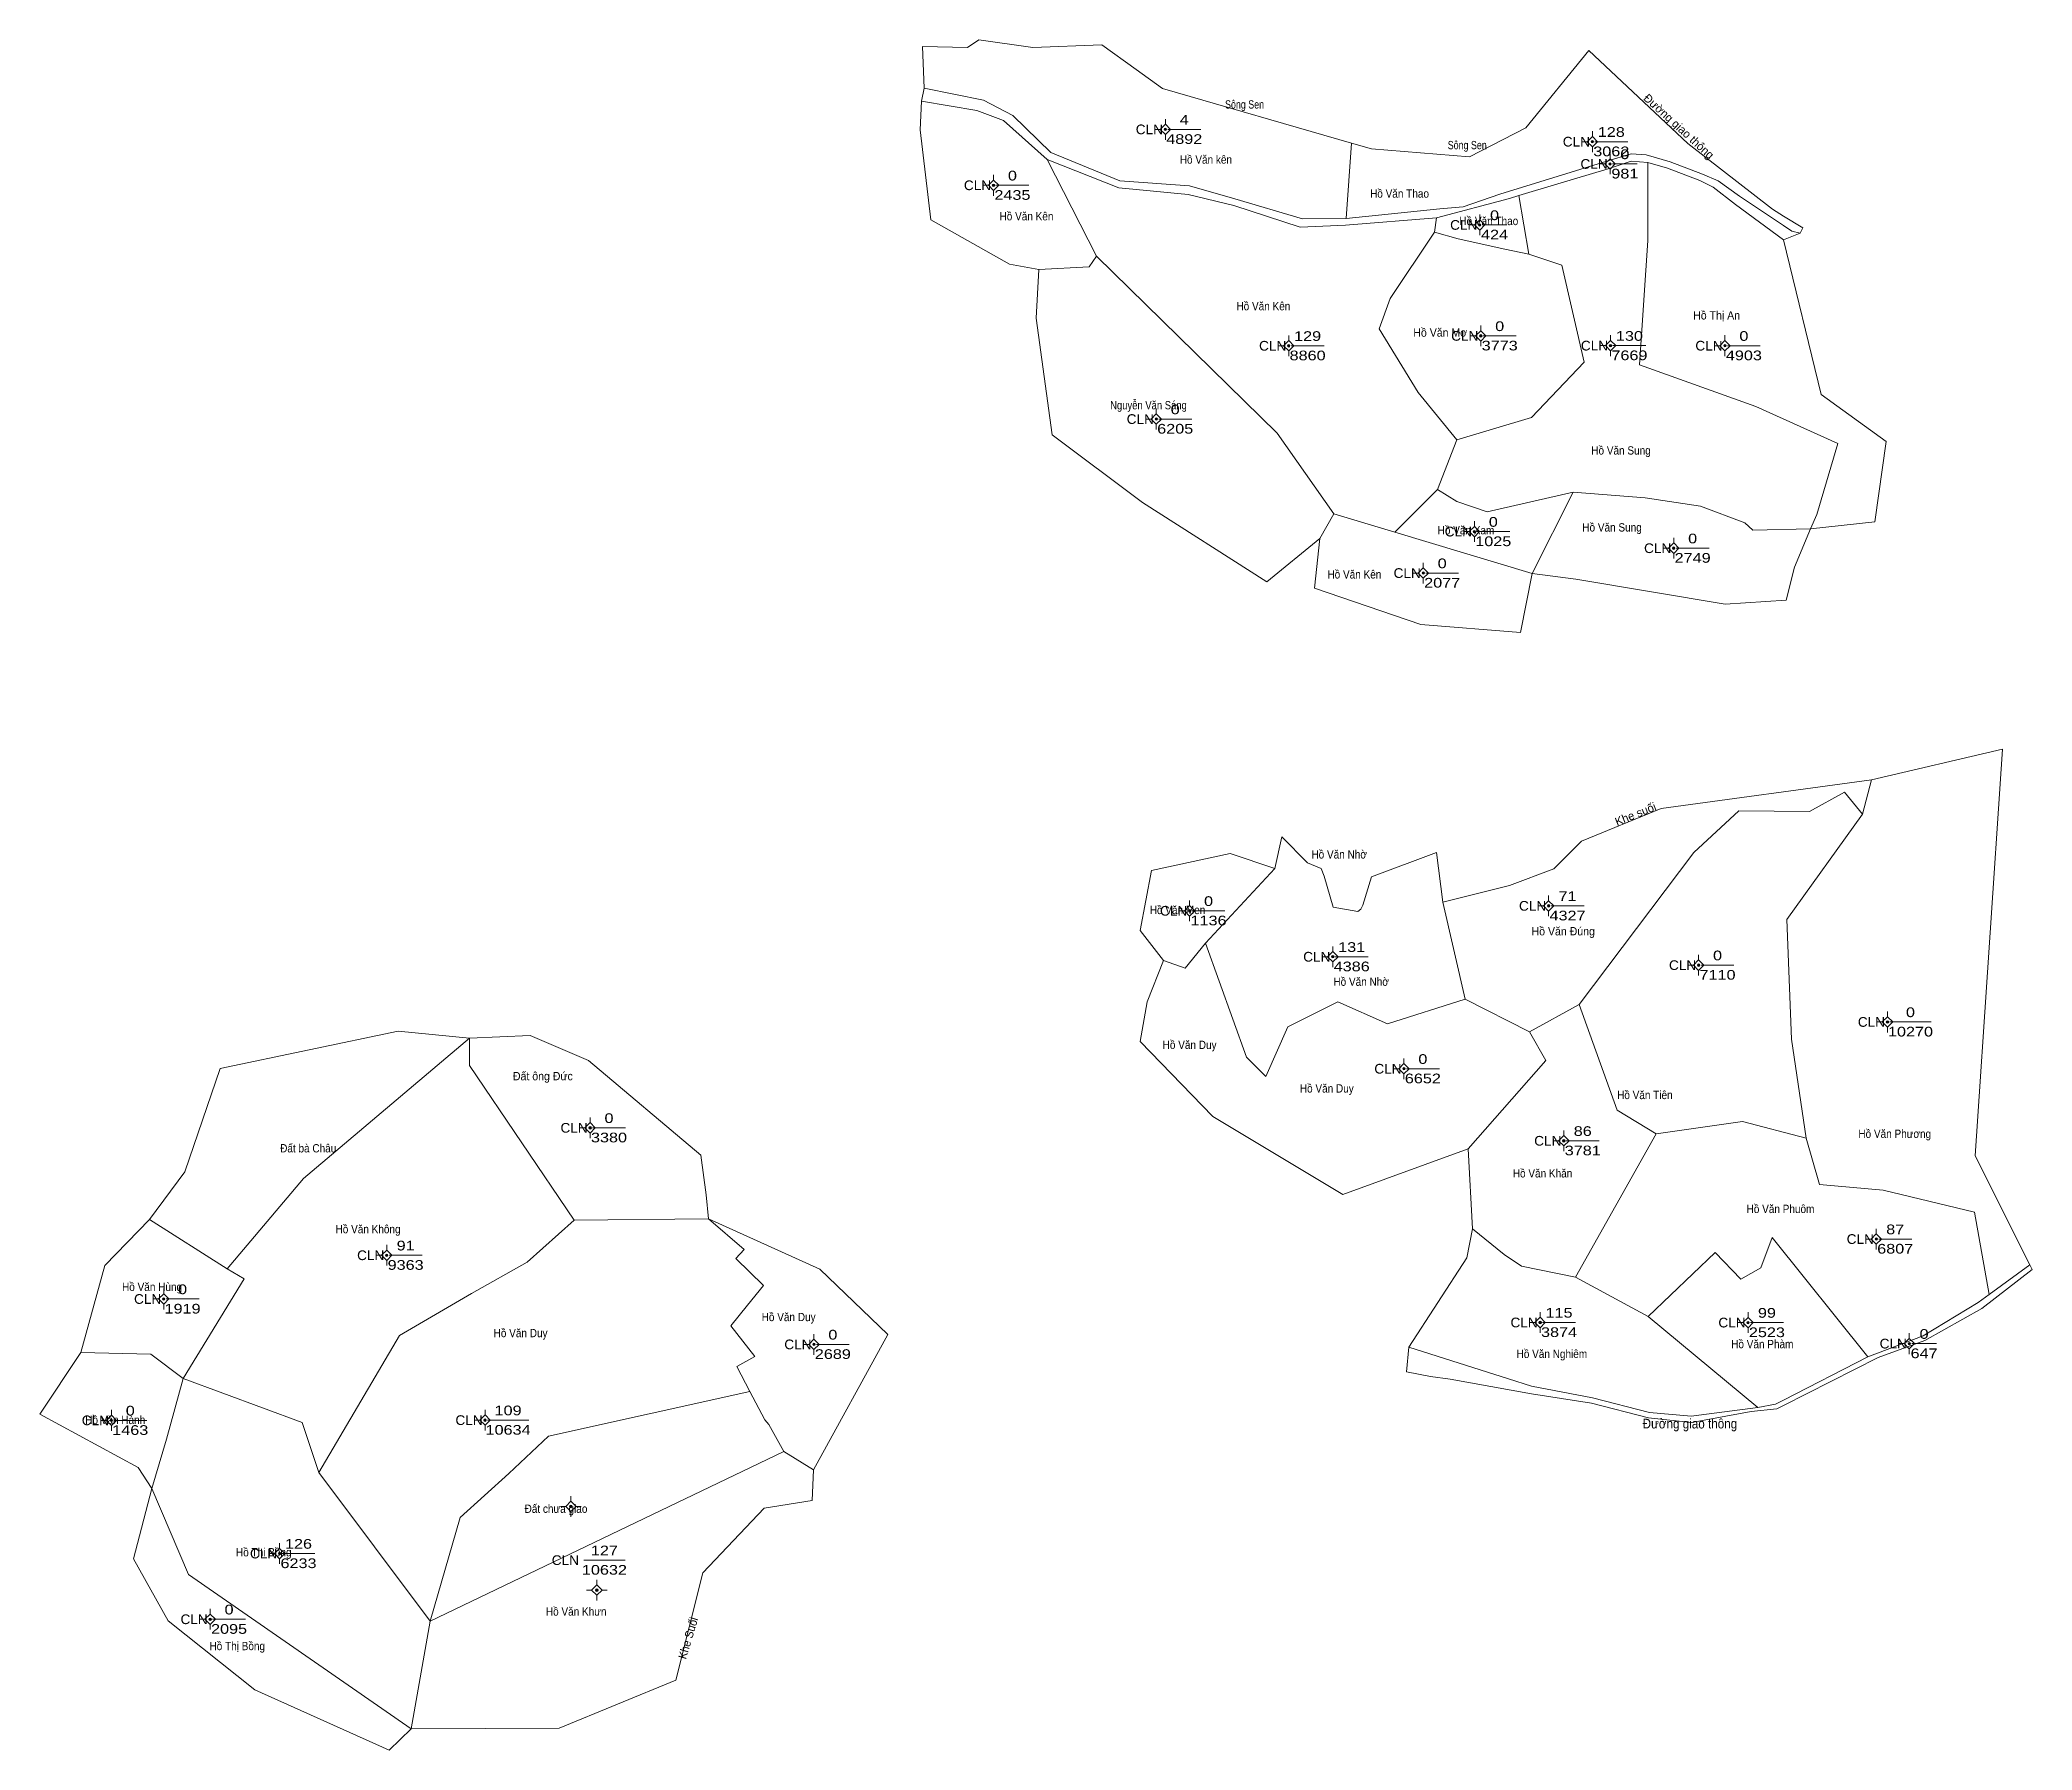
# Model space of a CAD drawing. Header units: metres. Extents: x 533370 to 534090, y 1847364 to 1847981.
import ezdxf
from ezdxf.enums import TextEntityAlignment as Align

# ---------------------------------------------------------------- set-up
doc = ezdxf.new("R2010")
doc.units = ezdxf.units.M
doc.header["$LTSCALE"] = 1.4
for name, color, linetype, lineweight in [('11', 7, 'Continuous', 13), ('2', 7, 'Continuous', 13), ('6', 7, 'Continuous', 13), ('7', 7, 'Continuous', 13)]:
    doc.layers.add(name, color=color, linetype=linetype, lineweight=lineweight)
for name, color, linetype in [('3', 7, 'Continuous'), ('4', 7, 'Continuous'), ('5', 7, 'Continuous')]:
    doc.layers.add(name, color=color, linetype=linetype)

msp = doc.modelspace()

# ---------------------------------------------------------------- hatches: boundary and pattern name
at = {"layer": '11'}
for points in [[(533777.199, 1847949.08, 1), (533776.299, 1847949.08, 1)], [(533931.439, 1847944.64, 1), (533930.539, 1847944.64, 1)], [(533937.819, 1847936.6, 1), (533936.919, 1847936.6, 1)], [(533715.139, 1847928.89, 1), (533714.239, 1847928.89, 1)], [(533890.749, 1847914.57, 1), (533889.849, 1847914.57, 1)], [(533821.739, 1847870.93, 1), (533820.839, 1847870.93, 1)], [(533891.119, 1847874.5, 1), (533890.219, 1847874.5, 1)], [(533937.989, 1847870.98, 1), (533937.089, 1847870.98, 1)], [(533979.319, 1847870.96, 1), (533978.419, 1847870.96, 1)], [(533773.929, 1847844.46, 1), (533773.029, 1847844.46, 1)], [(533888.809, 1847803.82, 1), (533887.909, 1847803.82, 1)], [(533960.809, 1847797.82, 1), (533959.909, 1847797.82, 1)], [(533870.349, 1847788.84, 1), (533869.449, 1847788.84, 1)], [(533785.959, 1847666.86, 1), (533785.059, 1847666.86, 1)], [(533915.629, 1847668.65, 1), (533914.729, 1847668.65, 1)], [(533837.679, 1847650.27, 1), (533836.779, 1847650.27, 1)], [(533969.799, 1847647.24, 1), (533968.899, 1847647.24, 1)], [(534038.009, 1847626.72, 1), (534037.109, 1847626.72, 1)], [(533863.369, 1847609.82, 1), (533862.469, 1847609.82, 1)], [(533569.419, 1847588.48, 1), (533568.519, 1847588.48, 1)], [(533921.119, 1847583.8, 1), (533920.219, 1847583.8, 1)], [(534033.979, 1847548.31, 1), (534033.079, 1847548.31, 1)], [(533495.969, 1847542.45, 1), (533495.069, 1847542.45, 1)], [(533415.399, 1847526.66, 1), (533414.499, 1847526.66, 1)], [(533912.559, 1847518.18, 1), (533911.659, 1847518.18, 1)], [(533987.649, 1847518.14, 1), (533986.749, 1847518.14, 1)], [(533650.259, 1847510.26, 1), (533649.359, 1847510.26, 1)], [(534045.899, 1847510.54, 1), (534044.999, 1847510.54, 1)], [(533396.509, 1847482.83, 1), (533395.609, 1847482.83, 1)], [(533531.479, 1847482.91, 1), (533530.579, 1847482.91, 1)], [(533562.479, 1847451.74, 1), (533561.579, 1847451.74, 1)], [(533457.259, 1847434.72, 1), (533456.359, 1847434.72, 1)], [(533571.849, 1847421.51, 1), (533570.949, 1847421.51, 1)], [(533432.189, 1847410.99, 1), (533431.289, 1847410.99, 1)]]:
    msp.add_hatch(color=256, dxfattribs=at).paths.add_polyline_path(points)

# ---------------------------------------------------------------- linework, layer by layer
for p, q in [((533774.88, 1847949.08), (533773, 1847949.08)), ((533776.75, 1847952.83), (533776.75, 1847950.96)), ((533776.75, 1847947.2), (533776.75, 1847945.33)), ((533780.5, 1847949.08), (533778.62, 1847949.08)), ((533930.99, 1847948.39), (533930.99, 1847946.52)), ((533929.12, 1847944.64), (533927.24, 1847944.64)), ((533930.99, 1847942.76), (533930.99, 1847940.89)), ((533934.74, 1847944.64), (533932.86, 1847944.64)), ((533937.37, 1847940.35), (533937.37, 1847938.48)), ((533935.5, 1847936.6), (533933.62, 1847936.6)), ((533937.37, 1847934.72), (533937.37, 1847932.85)), ((533941.12, 1847936.6), (533939.24, 1847936.6)), ((533712.81, 1847928.89), (533710.94, 1847928.89)), ((533714.69, 1847932.64), (533714.69, 1847930.76)), ((533714.69, 1847927.02), (533714.69, 1847925.14)), ((533718.44, 1847928.89), (533716.56, 1847928.89)), ((533888.43, 1847914.57), (533886.55, 1847914.57)), ((533890.3, 1847918.32), (533890.3, 1847916.44)), ((533890.3, 1847912.7), (533890.3, 1847910.82)), ((533894.05, 1847914.57), (533892.18, 1847914.57)), ((533890.67, 1847878.25), (533890.67, 1847876.38)), ((533819.42, 1847870.93), (533817.54, 1847870.93)), ((533821.29, 1847874.68), (533821.29, 1847872.8)), ((533821.29, 1847869.06), (533821.29, 1847867.18)), ((533825.04, 1847870.93), (533823.16, 1847870.93)), ((533888.8, 1847874.5), (533886.92, 1847874.5)), ((533890.67, 1847872.62), (533890.67, 1847870.75)), ((533894.42, 1847874.5), (533892.55, 1847874.5)), ((533935.66, 1847870.98), (533933.79, 1847870.98)), ((533937.54, 1847874.73), (533937.54, 1847872.86)), ((533937.54, 1847869.1), (533937.54, 1847867.23)), ((533941.29, 1847870.98), (533939.42, 1847870.98)), ((533977, 1847870.96), (533975.12, 1847870.96)), ((533978.87, 1847874.71), (533978.87, 1847872.84)), ((533978.87, 1847869.08), (533978.87, 1847867.21)), ((533982.62, 1847870.96), (533980.74, 1847870.96)), ((533773.48, 1847848.21), (533773.48, 1847846.34)), ((533771.6, 1847844.46), (533769.73, 1847844.46)), ((533773.48, 1847842.58), (533773.48, 1847840.71)), ((533777.23, 1847844.46), (533775.36, 1847844.46)), ((533886.48, 1847803.82), (533884.61, 1847803.82)), ((533888.36, 1847807.57), (533888.36, 1847805.7)), ((533892.11, 1847803.82), (533890.24, 1847803.82)), ((533888.36, 1847801.94), (533888.36, 1847800.07)), ((533958.48, 1847797.82), (533956.61, 1847797.82)), ((533960.36, 1847801.57), (533960.36, 1847799.7)), ((533964.11, 1847797.82), (533962.24, 1847797.82)), ((533869.9, 1847792.59), (533869.9, 1847790.72)), ((533960.36, 1847795.94), (533960.36, 1847794.07)), ((533868.02, 1847788.84), (533866.15, 1847788.84)), ((533869.9, 1847786.96), (533869.9, 1847785.09)), ((533873.65, 1847788.84), (533871.78, 1847788.84)), ((533783.64, 1847666.86), (533781.76, 1847666.86)), ((533785.51, 1847670.61), (533785.51, 1847668.74)), ((533789.26, 1847666.86), (533787.38, 1847666.86)), ((533913.31, 1847668.65), (533911.43, 1847668.65)), ((533915.18, 1847672.4), (533915.18, 1847670.52)), ((533915.18, 1847666.78), (533915.18, 1847664.9)), ((533918.93, 1847668.65), (533917.06, 1847668.65)), ((533785.51, 1847664.98), (533785.51, 1847663.11)), ((533837.23, 1847654.02), (533837.23, 1847652.14)), ((533835.36, 1847650.27), (533833.48, 1847650.27)), ((533837.23, 1847648.4), (533837.23, 1847646.52)), ((533840.98, 1847650.27), (533839.1, 1847650.27)), ((533967.48, 1847647.24), (533965.6, 1847647.24)), ((533969.35, 1847650.99), (533969.35, 1847649.12)), ((533969.35, 1847645.36), (533969.35, 1847643.49)), ((533973.1, 1847647.24), (533971.22, 1847647.24)), ((534035.69, 1847626.72), (534033.81, 1847626.72)), ((534037.56, 1847630.47), (534037.56, 1847628.6)), ((534037.56, 1847624.84), (534037.56, 1847622.97)), ((534041.31, 1847626.72), (534039.44, 1847626.72)), ((533861.05, 1847609.82), (533859.17, 1847609.82)), ((533862.92, 1847613.57), (533862.92, 1847611.7)), ((533866.67, 1847609.82), (533864.8, 1847609.82)), ((533862.92, 1847607.94), (533862.92, 1847606.07)), ((533567.1, 1847588.48), (533565.22, 1847588.48)), ((533568.97, 1847592.23), (533568.97, 1847590.36)), ((533572.72, 1847588.48), (533570.84, 1847588.48)), ((533920.67, 1847587.55), (533920.67, 1847585.68)), ((533568.97, 1847586.6), (533568.97, 1847584.73)), ((533918.8, 1847583.8), (533916.92, 1847583.8)), ((533920.67, 1847581.92), (533920.67, 1847580.05)), ((533924.42, 1847583.8), (533922.55, 1847583.8)), ((534033.53, 1847552.06), (534033.53, 1847550.18)), ((533495.52, 1847546.2), (533495.52, 1847544.32)), ((534031.66, 1847548.31), (534029.78, 1847548.31)), ((534033.53, 1847546.44), (534033.53, 1847544.56)), ((534037.28, 1847548.31), (534035.4, 1847548.31)), ((533493.64, 1847542.45), (533491.77, 1847542.45)), ((533495.52, 1847540.58), (533495.52, 1847538.7)), ((533499.27, 1847542.45), (533497.4, 1847542.45)), ((533414.95, 1847530.41), (533414.95, 1847528.54)), ((533413.07, 1847526.66), (533411.2, 1847526.66)), ((533414.95, 1847524.78), (533414.95, 1847522.91)), ((533418.7, 1847526.66), (533416.82, 1847526.66)), ((533910.24, 1847518.18), (533908.36, 1847518.18)), ((533912.11, 1847521.93), (533912.11, 1847520.06)), ((533912.11, 1847516.3), (533912.11, 1847514.43)), ((533915.86, 1847518.18), (533913.98, 1847518.18)), ((533985.32, 1847518.14), (533983.45, 1847518.14)), ((533987.2, 1847521.89), (533987.2, 1847520.02)), ((533987.2, 1847516.26), (533987.2, 1847514.39)), ((533990.95, 1847518.14), (533989.07, 1847518.14)), ((533647.94, 1847510.26), (533646.06, 1847510.26)), ((533649.81, 1847514.01), (533649.81, 1847512.14)), ((533649.81, 1847508.38), (533649.81, 1847506.51)), ((533653.56, 1847510.26), (533651.69, 1847510.26)), ((534043.57, 1847510.54), (534041.7, 1847510.54)), ((534045.45, 1847514.29), (534045.45, 1847512.42)), ((534045.45, 1847508.66), (534045.45, 1847506.79)), ((534049.2, 1847510.54), (534047.32, 1847510.54)), ((533531.03, 1847486.66), (533531.03, 1847484.78)), ((533394.19, 1847482.83), (533392.31, 1847482.83)), ((533396.06, 1847486.58), (533396.06, 1847484.7)), ((533396.06, 1847480.96), (533396.06, 1847479.08)), ((533399.81, 1847482.83), (533397.94, 1847482.83)), ((533529.16, 1847482.91), (533527.28, 1847482.91)), ((533531.03, 1847481.04), (533531.03, 1847479.16)), ((533534.78, 1847482.91), (533532.9, 1847482.91)), ((533560.16, 1847451.74), (533558.28, 1847451.74)), ((533562.03, 1847455.49), (533562.03, 1847453.62)), ((533565.78, 1847451.74), (533563.9, 1847451.74)), ((533562.03, 1847449.86), (533562.03, 1847447.99)), ((533456.81, 1847438.47), (533456.81, 1847436.6)), ((533454.94, 1847434.72), (533453.06, 1847434.72)), ((533456.81, 1847432.84), (533456.81, 1847430.97)), ((533460.56, 1847434.72), (533458.69, 1847434.72)), ((533571.4, 1847425.26), (533571.4, 1847423.38)), ((533431.74, 1847414.74), (533431.74, 1847412.86)), ((533569.52, 1847421.51), (533567.65, 1847421.51)), ((533571.4, 1847419.64), (533571.4, 1847417.76)), ((533575.15, 1847421.51), (533573.28, 1847421.51)), ((533429.86, 1847410.99), (533427.99, 1847410.99)), ((533431.74, 1847409.12), (533431.74, 1847407.24)), ((533435.49, 1847410.99), (533433.62, 1847410.99))]:
    msp.add_line(p, q, dxfattribs=at)
for points in [[(533776.75, 1847950.96), (533774.88, 1847949.08), (533776.75, 1847947.2), (533778.62, 1847949.08)], [(533930.99, 1847946.52), (533929.12, 1847944.64), (533930.99, 1847942.76), (533932.86, 1847944.64)], [(533937.37, 1847938.48), (533935.5, 1847936.6), (533937.37, 1847934.72), (533939.24, 1847936.6)], [(533714.69, 1847930.76), (533712.81, 1847928.89), (533714.69, 1847927.02), (533716.56, 1847928.89)], [(533890.3, 1847916.44), (533888.43, 1847914.57), (533890.3, 1847912.7), (533892.18, 1847914.57)], [(533890.67, 1847876.38), (533888.8, 1847874.5), (533890.67, 1847872.62), (533892.55, 1847874.5)], [(533821.29, 1847872.8), (533819.42, 1847870.93), (533821.29, 1847869.06), (533823.16, 1847870.93)], [(533937.54, 1847872.86), (533935.66, 1847870.98), (533937.54, 1847869.1), (533939.42, 1847870.98)], [(533978.87, 1847872.84), (533977, 1847870.96), (533978.87, 1847869.08), (533980.74, 1847870.96)], [(533773.48, 1847846.34), (533771.6, 1847844.46), (533773.48, 1847842.58), (533775.36, 1847844.46)], [(533888.36, 1847805.7), (533886.48, 1847803.82), (533888.36, 1847801.94), (533890.24, 1847803.82)], [(533960.36, 1847799.7), (533958.48, 1847797.82), (533960.36, 1847795.94), (533962.24, 1847797.82)], [(533869.9, 1847790.72), (533868.02, 1847788.84), (533869.9, 1847786.96), (533871.78, 1847788.84)], [(533785.51, 1847668.74), (533783.64, 1847666.86), (533785.51, 1847664.98), (533787.38, 1847666.86)], [(533915.18, 1847670.52), (533913.31, 1847668.65), (533915.18, 1847666.78), (533917.06, 1847668.65)], [(533837.23, 1847652.14), (533835.36, 1847650.27), (533837.23, 1847648.4), (533839.1, 1847650.27)], [(533969.35, 1847649.12), (533967.48, 1847647.24), (533969.35, 1847645.36), (533971.22, 1847647.24)], [(534037.56, 1847628.6), (534035.69, 1847626.72), (534037.56, 1847624.84), (534039.44, 1847626.72)], [(533862.92, 1847611.7), (533861.05, 1847609.82), (533862.92, 1847607.94), (533864.8, 1847609.82)], [(533568.97, 1847590.36), (533567.1, 1847588.48), (533568.97, 1847586.6), (533570.84, 1847588.48)], [(533920.67, 1847585.68), (533918.8, 1847583.8), (533920.67, 1847581.92), (533922.55, 1847583.8)], [(533495.52, 1847544.32), (533493.64, 1847542.45), (533495.52, 1847540.58), (533497.4, 1847542.45)], [(534033.53, 1847550.18), (534031.66, 1847548.31), (534033.53, 1847546.44), (534035.4, 1847548.31)], [(533414.95, 1847528.54), (533413.07, 1847526.66), (533414.95, 1847524.78), (533416.82, 1847526.66)], [(533912.11, 1847520.06), (533910.24, 1847518.18), (533912.11, 1847516.3), (533913.98, 1847518.18)], [(533987.2, 1847520.02), (533985.32, 1847518.14), (533987.2, 1847516.26), (533989.07, 1847518.14)], [(533649.81, 1847512.14), (533647.94, 1847510.26), (533649.81, 1847508.38), (533651.69, 1847510.26)], [(534045.45, 1847512.42), (534043.57, 1847510.54), (534045.45, 1847508.66), (534047.32, 1847510.54)], [(533396.06, 1847484.7), (533394.19, 1847482.83), (533396.06, 1847480.96), (533397.94, 1847482.83)], [(533531.03, 1847484.78), (533529.16, 1847482.91), (533531.03, 1847481.04), (533532.9, 1847482.91)], [(533562.03, 1847453.62), (533560.16, 1847451.74), (533562.03, 1847449.86), (533563.9, 1847451.74)], [(533456.81, 1847436.6), (533454.94, 1847434.72), (533456.81, 1847432.84), (533458.69, 1847434.72)], [(533571.4, 1847423.38), (533569.52, 1847421.51), (533571.4, 1847419.64), (533573.28, 1847421.51)], [(533431.74, 1847412.86), (533429.86, 1847410.99), (533431.74, 1847409.12), (533433.62, 1847410.99)]]:
    msp.add_lwpolyline(points, close=True, dxfattribs=at)
for centre in [(533776.749, 1847949.08), (533930.989, 1847944.64), (533937.369, 1847936.6), (533714.689, 1847928.89), (533890.299, 1847914.57), (533821.289, 1847870.93), (533890.669, 1847874.5), (533937.539, 1847870.98), (533978.869, 1847870.96), (533773.479, 1847844.46), (533888.359, 1847803.82), (533960.359, 1847797.82), (533869.899, 1847788.84), (533785.509, 1847666.86), (533915.179, 1847668.65), (533837.229, 1847650.27), (533969.349, 1847647.24), (534037.559, 1847626.72), (533862.919, 1847609.82), (533568.969, 1847588.48), (533920.669, 1847583.8), (534033.529, 1847548.31), (533495.519, 1847542.45), (533414.949, 1847526.66), (533912.109, 1847518.18), (533987.199, 1847518.14), (533649.809, 1847510.26), (534045.449, 1847510.54), (533396.059, 1847482.83), (533531.029, 1847482.91), (533562.029, 1847451.74), (533456.809, 1847434.72), (533571.399, 1847421.51), (533431.739, 1847410.99)]:
    msp.add_circle(centre, 0.45, dxfattribs=at)
at = {"layer": '2'}
msp.add_line((533409.84, 1847555.33), (533422.62, 1847572.58), dxfattribs=at)
at = {"layer": '6'}
for p, q in [((533688.66, 1847959.29), (533689.57, 1847964.02)), ((533844.01, 1847944.08), (533842.07, 1847916.89)), ((533751.86, 1847903.29), (533734.01, 1847938.25)), ((533904.47, 1847925.15), (533918.56, 1847929.38)), ((533901.08, 1847924.13), (533874.73, 1847917.14)), ((533901.08, 1847924.13), (533904.47, 1847925.15)), ((533908, 1847904), (533904.47, 1847925.15)), ((533874.73, 1847917.14), (533874, 1847912)), ((534006.01, 1847911.66), (534000, 1847909.18)), ((533875, 1847819), (533882, 1847837)), ((533875, 1847819), (533859.66, 1847803.61)), ((533924, 1847818), (533909.23, 1847788.64)), ((533832.58, 1847801.27), (533837.62, 1847810.26)), ((533988.99, 1847804.34), (534009.82, 1847804.82)), ((533955.85, 1847703.84), (534031.74, 1847714.17)), ((534031.74, 1847714.17), (534028.49, 1847701.75)), ((534001.18, 1847663.7), (534028.49, 1847701.75)), ((533816.27, 1847682.16), (533791.2, 1847655.19)), ((533851.22, 1847679.14), (533874.64, 1847687.89)), ((533877, 1847670), (533874.64, 1847687.89)), ((533967.6, 1847687.89), (533926.18, 1847633.06)), ((533926.18, 1847633.06), (533908.29, 1847623.13)), ((533525.36, 1847611.01), (533525.35, 1847620.9)), ((533525.36, 1847611.01), (533563.21, 1847555.17)), ((533954.03, 1847586.28), (533985.22, 1847590.81)), ((534008.2, 1847584.77), (533985.22, 1847590.81)), ((533840.9, 1847564.46), (533886.17, 1847580.9)), ((533886.17, 1847580.9), (533887.73, 1847552)), ((533924.84, 1847534.54), (533954.03, 1847586.28)), ((534069.28, 1847578.33), (534088.93, 1847539.01)), ((533563.21, 1847555.17), (533546.29, 1847540.02)), ((533563.21, 1847555.17), (533611.79, 1847555.57)), ((533611.79, 1847555.57), (533624.59, 1847544.49)), ((534030.44, 1847505.82), (533995.94, 1847548.83)), ((533526.18, 1847528.69), (533546.29, 1847540.02)), ((534074.25, 1847528.26), (534088.93, 1847539.01)), ((533631.54, 1847531.48), (533625.81, 1847524.45)), ((533951.17, 1847520.38), (533924.84, 1847534.54)), ((533500.07, 1847513.45), (533526.18, 1847528.69)), ((533990.73, 1847487.45), (533951.17, 1847520.38)), ((533471, 1847464), (533500.07, 1847513.45)), ((533628.43, 1847505.87), (533621.97, 1847502.26)), ((534000, 1847490.15), (534030.44, 1847505.82)), ((533511.22, 1847410.26), (533638.93, 1847471.57)), ((533649.61, 1847464.96), (533638.93, 1847471.57)), ((533404.05, 1847432.84), (533410.69, 1847458.27)), ((533423.95, 1847427.15), (533410.69, 1847458.27)), ((533511.22, 1847410.26), (533471, 1847464)), ((533649.61, 1847464.96), (533649.22, 1847453.92)), ((533631.78, 1847451.06), (533649.22, 1847453.92))]:
    msp.add_line(p, q, dxfattribs=at)
for points in [[(533689.57, 1847964.02), (533689, 1847978.98), (533705.3, 1847978.65), (533709.42, 1847981.42)], [(533766.24, 1847970.66), (533753.78, 1847979.65), (533728.93, 1847978.63), (533709.42, 1847981.42)], [(533844.01, 1847944.08), (533851.14, 1847942.02), (533886.62, 1847939.2), (533906.98, 1847949.68), (533929.75, 1847977.63)], [(534000, 1847917.8), (533996, 1847920.29), (533965.49, 1847943.99), (533929.75, 1847977.63)], [(533844.01, 1847944.08), (533775.74, 1847963.81), (533766.24, 1847970.66)], [(533689.57, 1847964.02), (533711.06, 1847959.69), (533721.67, 1847954.12), (533735.34, 1847940.7), (533760.24, 1847930.51), (533785.43, 1847928.67), (533801.8, 1847924.01), (533826.3, 1847916.74), (533842.07, 1847916.89)], [(533688.66, 1847959.29), (533688.24, 1847948.95), (533692.07, 1847916.38), (533720.48, 1847900.42), (533731.02, 1847898.5)], [(533688.66, 1847959.29), (533708.7, 1847955.86), (533718.34, 1847952.32), (533734.01, 1847938.25)], [(533842.07, 1847916.89), (533875.89, 1847920.35), (533884.36, 1847921.15), (533897.52, 1847925.71), (533936.16, 1847937.63), (533944.98, 1847940.22), (533950.46, 1847939.94), (533959.06, 1847937.4), (533970.72, 1847932.87), (533976.47, 1847930.47), (533984.15, 1847925.01), (534000, 1847914.35)], [(533734.01, 1847938.25), (533759.92, 1847927.98), (533784.93, 1847925.52), (533801.49, 1847921.56), (533825.38, 1847913.76), (533841.86, 1847914.44), (533874.73, 1847917.14)], [(533951, 1847937.11), (533944.95, 1847937.62), (533936.65, 1847934.82), (533918.56, 1847929.38)], [(533951, 1847937.11), (533951, 1847909), (533948, 1847864), (533990, 1847849), (534019.65, 1847835.61), (534012, 1847810), (534009.82, 1847804.82)], [(534000, 1847909.18), (533982.73, 1847921.93), (533974.56, 1847928.17), (533969.75, 1847930.58), (533958.17, 1847935.04), (533951, 1847937.11)], [(533874, 1847912), (533858, 1847888), (533854, 1847877), (533868, 1847854), (533882, 1847837)], [(533908, 1847904), (533899.4, 1847905.87), (533882.54, 1847909.59), (533874, 1847912)], [(534006.01, 1847911.66), (534006.96, 1847913.47), (534000, 1847917.8)], [(534006.01, 1847911.66), (534002.98, 1847912.34), (534000, 1847914.35)], [(534000, 1847909.18), (534013.57, 1847853.34), (534037.04, 1847836.41), (534033.05, 1847807.35), (534009.82, 1847804.82)], [(533731.02, 1847898.5), (533730.06, 1847880.94), (533735.8, 1847838.79), (533768.43, 1847814.36), (533813.43, 1847785.63), (533832.58, 1847801.27)], [(533731.02, 1847898.5), (533749.21, 1847899.46), (533751.86, 1847903.29)], [(533751.86, 1847903.29), (533817.1, 1847839.4), (533837.62, 1847810.26)], [(533882, 1847837), (533909, 1847845), (533928, 1847865), (533920, 1847900), (533908, 1847904)], [(533924, 1847818), (533893, 1847811), (533881.99, 1847814.64), (533875, 1847819)], [(533924, 1847818), (533950, 1847816), (533970, 1847813), (533986, 1847807), (533988.99, 1847804.34)], [(533837.62, 1847810.26), (533859.66, 1847803.61), (533909.23, 1847788.64)], [(534009.82, 1847804.82), (534004, 1847791), (534001, 1847779), (533978.93, 1847777.65), (533924.99, 1847786.59), (533909.23, 1847788.64)], [(533832.58, 1847801.27), (533830.67, 1847783.39), (533868.97, 1847770.3), (533905.04, 1847767.42), (533909.23, 1847788.64)], [(534031.74, 1847714.17), (534079.07, 1847725.19), (534069.28, 1847578.33)], [(533877, 1847670), (533901, 1847676), (533917, 1847682), (533927, 1847692), (533955.85, 1847703.84)], [(534028.49, 1847701.75), (534022.03, 1847709.72), (534009.4, 1847702.68), (533983.92, 1847702.94), (533967.6, 1847687.89)], [(533800.16, 1847687.56), (533816.27, 1847682.16), (533818.79, 1847693.55)], [(533833.01, 1847682.16), (533828.06, 1847684.14), (533818.79, 1847693.55)], [(533776.06, 1847648.89), (533767.6, 1847659.74), (533771.79, 1847681.39), (533800.16, 1847687.56)], [(533851.22, 1847679.14), (533848.02, 1847668.88), (533847.38, 1847667.42), (533846.31, 1847666.64), (533837.31, 1847668.19), (533834.15, 1847679.42), (533833.01, 1847682.16)], [(533877, 1847670), (533885, 1847635), (533908.29, 1847623.13)], [(534008.2, 1847584.77), (534002.86, 1847620.48), (534001.18, 1847663.7)], [(533791.2, 1847655.19), (533783.91, 1847646.16), (533776.06, 1847648.89)], [(533791.2, 1847655.19), (533806, 1847614), (533813, 1847607), (533821, 1847625), (533839, 1847634), (533857, 1847626), (533885, 1847635)], [(533776.06, 1847648.89), (533770.23, 1847634.04), (533767.67, 1847619.67), (533793.85, 1847592.53), (533840.9, 1847564.46)], [(533954.03, 1847586.28), (533939.96, 1847594.82), (533926.18, 1847633.06)], [(533525.35, 1847620.9), (533499.6, 1847623.39), (533435.4, 1847609.96), (533422.62, 1847572.58)], [(533437.87, 1847537.5), (533465.45, 1847570.24), (533525.35, 1847620.9)], [(533525.35, 1847620.9), (533547.34, 1847621.8), (533568.42, 1847612.85), (533608.99, 1847578.66), (533610.91, 1847564.28), (533611.79, 1847555.57)], [(533908.29, 1847623.13), (533914.21, 1847612.81), (533886.17, 1847580.9)], [(534008.2, 1847584.77), (534013, 1847568), (534036, 1847566), (534069, 1847558), (534074.25, 1847528.26)], [(533385.08, 1847507.39), (533393.71, 1847538.7), (533409.84, 1847555.33), (533437.87, 1847537.5)], [(533611.79, 1847555.57), (533651.95, 1847537.45), (533676.55, 1847513.8), (533649.61, 1847464.96)], [(533864.65, 1847509.3), (533885.58, 1847541.52), (533887.73, 1847552)], [(533924.84, 1847534.54), (533905.34, 1847538.57), (533899.12, 1847542.73), (533887.73, 1847552)], [(533624.59, 1847544.49), (533621.59, 1847541.27), (533631.54, 1847531.48)], [(533951.17, 1847520.38), (533975.27, 1847543.42), (533984.61, 1847533.85), (533991.86, 1847537.92), (533995.94, 1847548.83)], [(533437.87, 1847537.5), (533444, 1847534), (533422, 1847498)], [(534088.93, 1847539.01), (534089.82, 1847537.34), (534071.64, 1847523.28), (534051.09, 1847511.68), (534034.19, 1847505.49), (534000, 1847488.21)], [(533625.81, 1847524.45), (533619.83, 1847517.01), (533628.43, 1847505.87)], [(534030.44, 1847505.82), (534050.5, 1847513.4), (534070.37, 1847525.42), (534074.25, 1847528.26)], [(533864.65, 1847509.3), (533863.87, 1847500.38), (533872.52, 1847498.72)], [(533908.97, 1847495.15), (533900.66, 1847497.8), (533864.65, 1847509.3)], [(533410.69, 1847458.27), (533405.68, 1847465.85), (533370.22, 1847485.02), (533385.08, 1847507.39)], [(533385.08, 1847507.39), (533410.32, 1847506.75), (533422, 1847498)], [(533621.97, 1847502.26), (533626.71, 1847493.23), (533632.04, 1847483.07)], [(533422, 1847498), (533416, 1847476), (533410.69, 1847458.27)], [(533471, 1847464), (533465, 1847482), (533422, 1847498)], [(533908.99, 1847492.44), (533879.58, 1847497.76), (533872.52, 1847498.72)], [(533990.73, 1847487.45), (533966.65, 1847484.36), (533951.66, 1847485.65), (533931.07, 1847491.02), (533908.97, 1847495.15)], [(533626.71, 1847493.23), (533553.91, 1847477.17), (533539.65, 1847463.69), (533522.03, 1847447.77), (533511.22, 1847410.26)], [(533908.99, 1847492.44), (533930.72, 1847488.99), (533951.19, 1847483.76), (533966.76, 1847482.07), (533988.31, 1847485.97)], [(533988.31, 1847485.97), (533997.57, 1847486.98), (534000, 1847488.21)], [(533990.73, 1847487.45), (533997.08, 1847488.65), (534000, 1847490.15)], [(533638.93, 1847471.57), (533633.49, 1847481.34), (533632.04, 1847483.07)], [(533504.29, 1847371.45), (533557.82, 1847371.72), (533599.92, 1847389), (533609.73, 1847427.72), (533631.78, 1847451.06)], [(533504.29, 1847371.45), (533496.43, 1847363.72), (533447.89, 1847385.45), (533416.59, 1847410.37), (533404.05, 1847432.84)], [(533511.22, 1847410.26), (533504.29, 1847371.45), (533423.95, 1847427.15)]]:
    msp.add_lwpolyline(points, dxfattribs=at)
at = {"layer": '7'}
for p, q in [((533777.62, 1847949.08), (533789.52, 1847949.08)), ((533931.86, 1847944.64), (533943.76, 1847944.64)), ((533938.24, 1847936.6), (533947.17, 1847936.6)), ((533715.56, 1847928.89), (533727.46, 1847928.89)), ((533891.18, 1847914.57), (533900.1, 1847914.57)), ((533822.16, 1847870.93), (533834.07, 1847870.93)), ((533891.55, 1847874.5), (533903.45, 1847874.5)), ((533938.42, 1847870.98), (533950.32, 1847870.98)), ((533979.74, 1847870.96), (533991.64, 1847870.96)), ((533774.36, 1847844.46), (533786.26, 1847844.46)), ((533889.24, 1847803.82), (533901.14, 1847803.82)), ((533961.24, 1847797.82), (533973.14, 1847797.82)), ((533870.78, 1847788.84), (533882.68, 1847788.84)), ((533786.38, 1847666.86), (533798.28, 1847666.86)), ((533916.06, 1847668.65), (533927.96, 1847668.65)), ((533838.1, 1847650.27), (533850, 1847650.27)), ((533970.22, 1847647.24), (533982.12, 1847647.24)), ((534038.44, 1847626.72), (534053.31, 1847626.72)), ((533863.8, 1847609.82), (533875.7, 1847609.82)), ((533569.84, 1847588.48), (533581.74, 1847588.48)), ((533921.55, 1847583.8), (533933.45, 1847583.8)), ((534034.4, 1847548.31), (534046.31, 1847548.31)), ((533496.4, 1847542.45), (533508.3, 1847542.45)), ((533415.82, 1847526.66), (533427.72, 1847526.66)), ((533912.98, 1847518.18), (533924.88, 1847518.18)), ((533988.07, 1847518.14), (533999.98, 1847518.14)), ((533650.69, 1847510.26), (533662.59, 1847510.26)), ((534046.32, 1847510.54), (534055.25, 1847510.54)), ((533396.94, 1847482.83), (533408.84, 1847482.83)), ((533531.9, 1847482.91), (533546.78, 1847482.91)), ((533457.69, 1847434.72), (533469.59, 1847434.72)), ((533566.7, 1847432.34), (533581.58, 1847432.34)), ((533432.62, 1847410.99), (533444.52, 1847410.99))]:
    msp.add_line(p, q, dxfattribs=at)

# ---------------------------------------------------------------- texts
at = {"layer": '2'}
for s, rotation, p in [('Đường giao thông', 317.728, (533961.206, 1847949.045)), ('Khe suối', 22.006, (533947.123, 1847700.402))]:
    msp.add_text(s, height=3, rotation=rotation, dxfattribs=at).set_placement(p, align=Align.CENTER)
for s, height, width, p in [('Hồ Văn kên', 3, 0.9, (533791.39, 1847936.7)), ('Hồ Văn Thao', 3, 0.9, (533861.33, 1847924.41)), ('Hồ Văn Thao', 3, 0.9, (533893.57, 1847914.51)), ('Hồ Văn Kên', 3, 0.9, (533812.155, 1847883.75)), ('Hồ Văn Nhờ', 3, 0.9, (533839.52, 1847685.74)), ('Hồ Văn Men', 3, 0.9, (533781.145, 1847665.66)), ('Hồ Văn Đúng', 3, 0.95, (533920.45, 1847657.98)), ('Hồ Văn Nhờ', 3, 0.9, (533847.46, 1847639.77)), ('Hồ Văn Duy', 3, 0.9, (533785.505, 1847616.96)), ('Đất ông Đức', 3, 0.95, (533551.9, 1847605.66)), ('Hồ Văn Duy', 3, 0.9, (533835.055, 1847601.22)), ('Hồ Văn Tiên', 3, 0.9, (533949.945, 1847598.85)), ('Hồ Văn Phương', 3, 0.9, (534040.19, 1847584.84)), ('Đất bà Châu', 3, 0.9, (533467.155, 1847579.6)), ('Hồ Văn Khăn', 3, 0.9, (533912.98, 1847570.55)), ('Hồ Văn Phuôm', 3, 0.9, (533998.925, 1847557.7)), ('Hồ Văn Không', 3, 0.9, (533488.77, 1847550.4)), ('Hồ Văn Hùng', 3, 0.9, (533410.75, 1847529.54)), ('Hồ Văn Duy', 3, 0.9, (533543.855, 1847512.86)), ('Hồ Văn Duy', 3, 0.9, (533640.675, 1847518.66)), ('Hồ Văn Nghiêm', 3, 0.9, (533916.345, 1847505.35)), ('Hồ Văn Phàm', 3, 0.9, (533992.35, 1847508.88)), ('Hồ Văn Hành', 3, 0.9, (533397.45, 1847481.49)), ('Đường giao thông', 3.5, 0.9, (533966.205, 1847479.91)), ('Đất chưa giao', 3, 0.9, (533556.65, 1847449.42)), ('Hồ Thị Bồng', 3, 0.9, (533451.105, 1847433.7)), ('Hồ Văn Khưn', 3, 0.9, (533563.94, 1847412.3)), ('Hồ Thị Bồng', 3, 0.9, (533441.525, 1847399.83))]:
    msp.add_text(s, height=height, dxfattribs=dict(at, width=width)).set_placement(p, align=Align.CENTER)
for s, width, p in [('Hồ Thị An', 0.95, (533967.38, 1847880.42)), ('Hồ Văn Sung', 0.9, (533930.58, 1847831.64))]:
    msp.add_text(s, height=3, dxfattribs=dict(at, width=width)).set_placement(p)
at = {"layer": '2', "width": 0.95}
msp.add_text('Khe Suối', height=3, rotation=73.301, dxfattribs=at).set_placement((533605.821, 1847403.764), align=Align.CENTER)
at = {"layer": '3', "width": 1.05}
for p in [(533775.88, 1847947.33), (533930.12, 1847942.89), (533936.5, 1847934.85), (533713.81, 1847927.14), (533889.43, 1847912.82), (533889.8, 1847872.75), (533820.42, 1847869.18), (533936.66, 1847869.23), (533978, 1847869.21), (533772.6, 1847842.71), (533887.48, 1847802.07), (533959.48, 1847796.07), (533869.02, 1847787.09), (533784.64, 1847665.11), (533914.31, 1847666.9), (533836.36, 1847648.52), (533968.48, 1847645.49), (534036.69, 1847624.97), (533862.05, 1847608.07), (533568.1, 1847586.73), (533919.8, 1847582.05), (533494.64, 1847540.7), (534032.66, 1847546.56), (533414.07, 1847524.91), (533911.24, 1847516.43), (533986.32, 1847516.39), (533648.94, 1847508.51), (534044.57, 1847508.79), (533395.19, 1847481.08), (533530.16, 1847481.16), (533455.94, 1847432.97), (533564.95, 1847430.59), (533430.86, 1847409.24)]:
    msp.add_text('CLN', height=3.5, dxfattribs=at).set_placement(p, align=Align.RIGHT)
at = {"layer": '4', "width": 1.25}
for s, p in [('4', (533783.57, 1847950.83)), ('128', (533937.81, 1847946.39)), ('0', (533942.71, 1847938.35)), ('0', (533721.51, 1847930.64)), ('0', (533895.64, 1847916.32)), ('129', (533828.12, 1847872.68)), ('0', (533897.5, 1847876.25)), ('130', (533944.36, 1847872.73)), ('0', (533985.7, 1847872.71)), ('0', (533780.3, 1847846.21)), ('0', (533895.19, 1847805.57)), ('0', (533967.19, 1847799.57)), ('0', (533876.73, 1847790.59)), ('71', (533922.01, 1847670.4)), ('0', (533792.34, 1847668.61)), ('131', (533844.05, 1847652.02)), ('0', (533976.18, 1847648.99)), ('0', (534045.87, 1847628.47)), ('0', (533869.75, 1847611.57)), ('0', (533575.79, 1847590.23)), ('86', (533927.5, 1847585.55)), ('87', (534040.36, 1847550.06)), ('91', (533502.34, 1847544.2)), ('0', (533421.77, 1847528.41)), ('115', (533918.94, 1847519.93)), ('99', (533994.02, 1847519.89)), ('0', (533656.64, 1847512.01)), ('0', (534050.79, 1847512.29)), ('0', (533402.88, 1847484.58)), ('109', (533539.34, 1847484.66)), ('126', (533463.64, 1847436.47)), ('127', (533574.14, 1847434.09)), ('0', (533438.56, 1847412.74))]:
    msp.add_text(s, height=3.5, dxfattribs=at).set_placement(p, align=Align.CENTER)
at = {"layer": '5', "width": 1.25}
for s, p in [('4892', (533783.57, 1847943.83)), ('3062', (533937.81, 1847939.39)), ('981', (533942.71, 1847931.35)), ('2435', (533721.51, 1847923.64)), ('424', (533895.64, 1847909.32)), ('8860', (533828.12, 1847865.68)), ('3773', (533897.5, 1847869.25)), ('7669', (533944.36, 1847865.73)), ('4903', (533985.7, 1847865.71)), ('6205', (533780.3, 1847839.21)), ('1025', (533895.19, 1847798.57)), ('2749', (533967.19, 1847792.57)), ('2077', (533876.73, 1847783.59)), ('4327', (533922.01, 1847663.4)), ('1136', (533792.34, 1847661.61)), ('4386', (533844.05, 1847645.02)), ('7110', (533976.18, 1847641.99)), ('10270', (534045.875, 1847621.47)), ('6652', (533869.75, 1847604.57)), ('3380', (533575.79, 1847583.23)), ('3781', (533927.5, 1847578.55)), ('6807', (534040.36, 1847543.06)), ('9363', (533502.34, 1847537.2)), ('1919', (533421.77, 1847521.41)), ('3874', (533918.94, 1847512.93)), ('2523', (533994.02, 1847512.89)), ('2689', (533656.64, 1847505.01)), ('647', (534050.79, 1847505.29)), ('1463', (533402.88, 1847477.58)), ('10634', (533539.345, 1847477.66)), ('6233', (533463.64, 1847429.47)), ('10632', (533574.145, 1847427.09)), ('2095', (533438.56, 1847405.74))]:
    msp.add_text(s, height=3.5, dxfattribs=at).set_placement(p, align=Align.CENTER)
at = {"layer": '6'}
for s, width, p in [('Sông Sen', 0.8, (533805.35, 1847956.6)), ('Sông Sen', 0.8, (533885.78, 1847941.91)), ('Hồ Văn Kên', 0.9, (533726.585, 1847916.22)), ('Hồ Văn Mơ', 0.95, (533876.025, 1847874.2)), ('Nguyễn Văn Sáng', 0.85, (533770.645, 1847847.97)), ('Hồ Văn Xam', 0.9, (533885.325, 1847802.82)), ('Hồ Văn Kên', 0.9, (533845.025, 1847786.87))]:
    msp.add_text(s, height=3, dxfattribs=dict(at, width=width)).set_placement(p, align=Align.CENTER)
at = {"layer": '6', "width": 0.9}
msp.add_text('Hồ Văn Sung', height=3, dxfattribs=at).set_placement((533927.34, 1847803.84))

doc.saveas('drawing.dxf')
